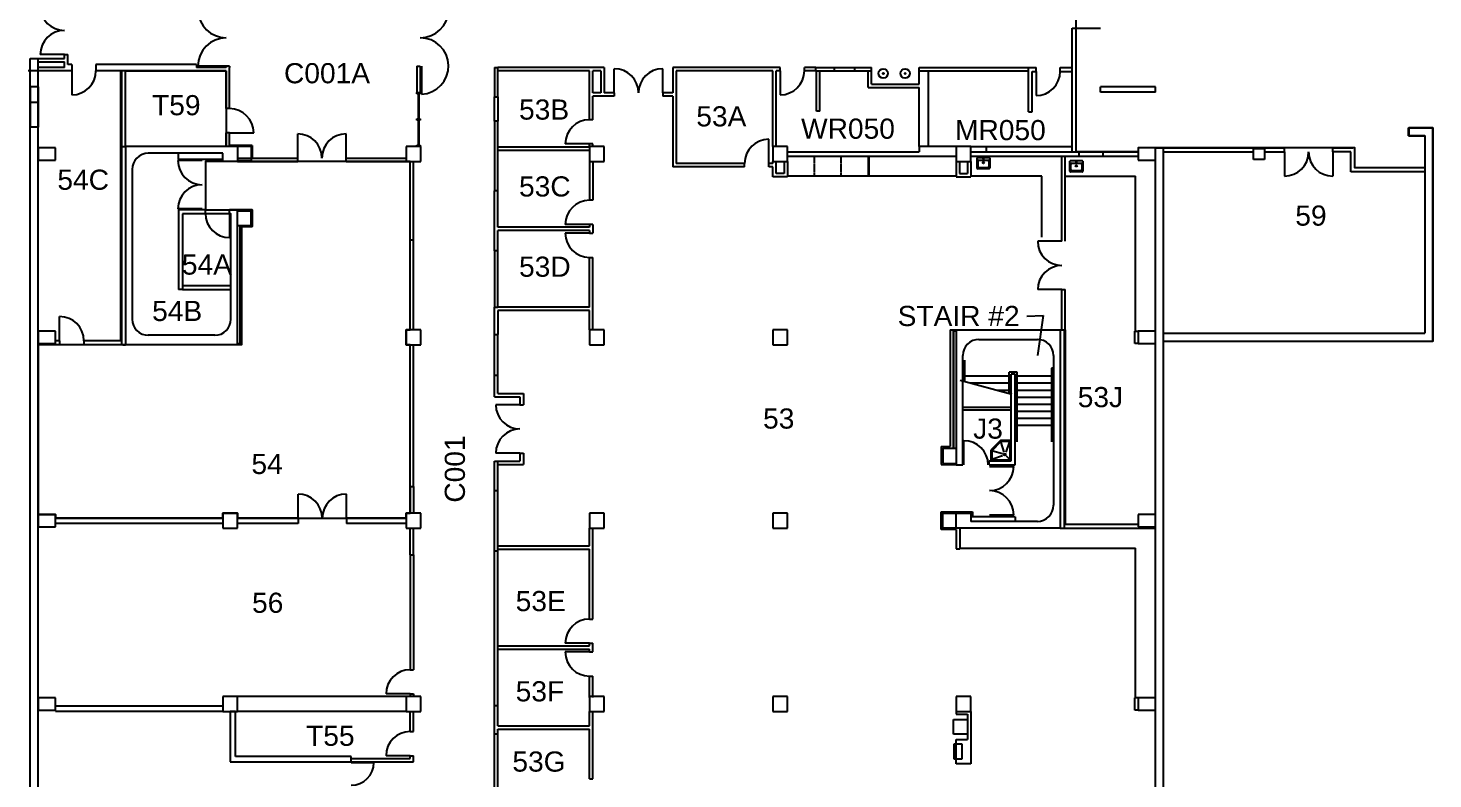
# Model space of a CAD drawing. Header units: inches. Extents: x 9 to 4499, y 3 to 3469.
# Drawn here: x 2407 to 4499, y 1267 to 2385 of the extents above; entities that cross this region are included whole.
import ezdxf

# ---------------------------------------------------------------- set-up
doc = ezdxf.new("R2010")
doc.units = ezdxf.units.IN
doc.header["$MEASUREMENT"] = 0
doc.linetypes.add('CENTER', pattern=[2, 1.25, -0.25, 0.25, -0.25])
doc.linetypes.add('SCOT', pattern=[0.15, 0.1, -0.05])
for name, color, linetype in [('A-DOOR', 4, 'Continuous'), ('A-FLOR-HRAL', 4, 'Continuous'), ('A-FLOR-STRS', 4, 'Continuous'), ('A-FLOR-TEXT', 7, 'Continuous'), ('A-FURN', 3, 'Continuous'), ('A-GLAZ', 3, 'Continuous'), ('A-WALL', 5, 'Continuous'), ('A-WALL-JAMB', 6, 'Continuous'), ('P-SANR-EQPM', 5, 'Continuous'), ('Polygons', 1, 'Continuous'), ('S-COLS', 6, 'Continuous')]:
    doc.layers.add(name, color=color, linetype=linetype)
doc.styles.add('ROMANS', font='arial.ttf', dxfattribs={"width": 0.9})

msp = doc.modelspace()

# ---------------------------------------------------------------- linework, layer by layer
at = {"layer": 'A-DOOR'}
for p, q in [((3967.8, 2385.3), (4003.8, 2385.3)), ((2460.9, 2345.8), (2424.9, 2345.8)), ((2701.8, 2328.8), (2659.8, 2328.8)), ((2992.8, 2328.8), (2992.8, 2286.8)), ((3279.8, 2288.8), (3279.8, 2324.8)), ((3351.8, 2288.8), (3351.8, 2324.8)), ((2471.9, 2321.8), (2471.9, 2285.8)), ((3526.8, 2321.8), (3526.8, 2285.8)), ((3907.8, 2320.8), (3907.8, 2284.8)), ((2706.8, 2229.3), (2742.8, 2229.3)), ((2808.3, 2191.8), (2808.3, 2227.8)), ((2880.3, 2191.8), (2880.3, 2227.8)), ((3509.8, 2183.8), (3509.8, 2219.8)), ((3242.8, 2212.8), (3206.8, 2212.8)), ((4277.7, 2200.8), (4277.7, 2164.8)), ((4349.7, 2200.8), (4349.7, 2164.8)), ((2665.9, 2188.1), (2629.9, 2188.1)), ((2665.9, 2116.1), (2629.9, 2116.1)), ((2706.8, 2109.3), (2706.8, 2073.3)), ((3242.8, 2092.8), (3206.8, 2092.8)), ((3242.8, 2079.8), (3206.8, 2079.8)), ((3946.3, 2067.8), (3910.3, 2067.8)), ((3946.3, 1995.8), (3910.3, 1995.8)), ((2453.8, 1919.8), (2453.8, 1955.8)), ((3139.3, 1824.3), (3103.3, 1824.3)), ((3800.5, 1734.9), (3800.5, 1770.9)), ((3139.3, 1752.3), (3103.3, 1752.3)), ((3838.5, 1732.5), (3874.5, 1732.5)), ((2808.8, 1655.4), (2808.8, 1691.4)), ((2880.8, 1655.4), (2880.8, 1691.4)), ((3838.5, 1660.5), (3874.5, 1660.5)), ((3242.8, 1469.3), (3206.8, 1469.3)), ((3242.8, 1456.3), (3206.8, 1456.3)), ((2975.8, 1393.8), (2939.8, 1393.8)), ((2975.8, 1301.8), (2939.8, 1301.8)), ((2887.8, 1291.8), (2921.8, 1291.8))]:
    msp.add_line(p, q, dxfattribs=at)
for centre, radius, start, end in [((2701.8, 2412.8), 42, 92.7294, 270), ((2990.8, 2412.8), 42, 270, 87.2706), ((2460.9, 2417.8), 36, 180, 270), ((2460.9, 2345.8), 36, 90, 180), ((2701.8, 2328.8), 42, 90, 180), ((2990.8, 2328.8), 42, 272.7294, 90), ((3279.8, 2288.8), 36, 0, 90), ((3351.8, 2288.8), 36, 90, 180), ((2471.9, 2321.8), 36, 270, 360), ((3526.8, 2321.8), 36, 270, 0), ((3907.8, 2320.8), 36, 270, 0), ((2706.8, 2229.3), 36, 0, 90), ((3242.8, 2212.8), 36, 90, 180), ((2808.3, 2191.8), 36, 0, 90), ((2880.3, 2191.8), 36, 90, 180), ((3509.8, 2183.8), 36, 90, 180), ((4277.7, 2200.8), 36, 270, 0), ((4349.7, 2200.8), 36, 180, 270), ((2665.9, 2188.1), 36, 180, 270), ((2665.9, 2116.1), 36, 90, 180), ((3242.8, 2092.8), 36, 90, 180), ((2706.8, 2109.3), 36, 180, 270), ((3242.8, 2079.8), 36, 180, 270), ((3946.3, 2067.8), 36, 180, 270), ((3946.3, 1995.8), 36, 90, 180), ((2453.8, 1919.8), 36, 0, 90), ((3139.3, 1824.3), 36, 180, 270), ((3139.3, 1752.3), 36, 90, 180), ((3800.5, 1734.9), 36, 0, 90), ((3838.5, 1732.5), 36, 270, 0), ((3838.5, 1660.5), 36, 0, 90), ((2808.8, 1655.4), 36, 0, 90), ((2880.8, 1655.4), 36, 90, 180), ((3242.8, 1469.3), 36, 90, 180), ((3242.8, 1456.3), 36, 180, 270), ((2975.8, 1393.8), 36, 90, 180), ((2975.8, 1301.8), 36, 90, 180), ((2887.8, 1291.8), 34, 270, 0)]:
    msp.add_arc(centre, radius, start, end, dxfattribs=at)
at = {"layer": 'A-FLOR-HRAL'}
for p, q in [((3801.8, 1858.5), (3801.8, 1890.8)), ((3879.8, 1872.8), (3867.8, 1872.8)), ((3867.8, 1840.8), (3867.8, 1872.8)), ((3879.8, 1769.3), (3879.8, 1872.8)), ((3930.8, 1878.8), (3930.8, 1769.3)), ((3933.8, 1878.8), (3930.8, 1878.8))]:
    msp.add_line(p, q, dxfattribs=at)
at = {"layer": 'A-FLOR-STRS'}
for p, q in [((3870.8, 1866.8), (3798.8, 1866.8)), ((3933.8, 1866.8), (3876.8, 1866.8)), ((3871.8, 1839.7), (3794.6, 1860.4)), ((3870.8, 1856.3), (3810, 1856.3)), ((3870.8, 1845.8), (3849.2, 1845.8)), ((3933.8, 1856.3), (3876.8, 1856.3)), ((3933.8, 1845.8), (3876.8, 1845.8)), ((3933.8, 1835.3), (3876.8, 1835.3)), ((3933.8, 1824.8), (3876.8, 1824.8)), ((3933.8, 1814.3), (3876.8, 1814.3)), ((3933.8, 1803.8), (3876.8, 1803.8)), ((3933.8, 1793.3), (3876.8, 1793.3))]:
    msp.add_line(p, q, dxfattribs=at)
at = {"layer": 'A-FLOR-TEXT'}
for p, q in [((3893.9, 1956.2), (3918.3, 1957.2)), ((3918.3, 1957.2), (3909.8, 1897.8))]:
    msp.add_line(p, q, dxfattribs=at)
at = {"layer": 'A-FURN', "linetype": 'SCOT'}
for p, q in [((3577.8, 2164.8), (3577.8, 2194.8)), ((3617.8, 2164.8), (3617.8, 2194.8))]:
    msp.add_line(p, q, dxfattribs=at)
at = {"layer": 'A-FURN'}
for p, q in [((3657.8, 2194.8), (3657.8, 2164.8)), ((3658.8, 2194.8), (3658.8, 2164.8)), ((3657.8, 2164.8), (3537.8, 2164.8)), ((3788.8, 2164.8), (3657.8, 2164.8)), ((3916.3, 2164.8), (3810.8, 2164.8)), ((3916.3, 2073.8), (3916.3, 2164.8)), ((3951.3, 2164.8), (4055.8, 2164.8)), ((4055.8, 1933.8), (4055.8, 2164.8)), ((3794.1, 1610.8), (4055.8, 1610.8)), ((4055.8, 1387.8), (4055.8, 1610.8)), ((4059.8, 1387.8), (4054.8, 1387.8)), ((4054.8, 1369.8), (4054.8, 1387.8)), ((4059.8, 1369.8), (4054.8, 1369.8)), ((3786, 1319.3), (3797.1, 1319.3)), ((3786, 1296.8), (3786, 1319.3)), ((3797.1, 1319.3), (3797.1, 1296.8)), ((3797.1, 1296.8), (3786, 1296.8))]:
    msp.add_line(p, q, dxfattribs=at)
for centre, radius in [((3680.3, 2317.7), 7), ((3712.9, 2317.7), 7), ((3680.3, 2317.7), 1), ((3712.9, 2317.7), 1)]:
    msp.add_circle(centre, radius, dxfattribs=at)
at = {"layer": 'A-GLAZ'}
for p, q in [((2988.4, 2250.1), (2988.4, 2287.5)), ((2989.4, 2250.1), (2989.4, 2287.5)), ((2988.4, 2210.8), (2988.4, 2248.1)), ((2989.4, 2210.8), (2989.4, 2248.1))]:
    msp.add_line(p, q, dxfattribs=at)
at = {"layer": 'A-WALL'}
for p, q in [((3961.8, 2200.8), (3961.8, 2385.3)), ((3961.8, 2385.3), (3967.8, 2385.3)), ((3967.8, 2200.8), (3967.8, 2385.3)), ((2460.9, 2345.8), (2465.9, 2345.8)), ((2460.9, 2339.8), (2460.9, 2345.8)), ((2465.9, 2331.3), (2465.9, 2345.8)), ((2406.8, 2322.3), (2421.8, 2322.3)), ((2409.8, 2297.8), (2409.8, 2339.8)), ((2409.8, 2297.8), (2409.8, 2339.8)), ((2409.8, 2339.8), (2421.8, 2339.8)), ((2409.8, 2297.8), (2409.8, 2336.8)), ((2409.8, 2274.3), (2409.8, 2322.3)), ((2421.8, 2297.8), (2421.8, 2339.8)), ((2421.8, 2297.8), (2421.8, 2339.8)), ((2421.8, 2339.8), (2460.9, 2339.8)), ((2421.8, 2334.8), (2460.9, 2334.8)), ((2460.9, 2326.8), (2421.8, 2326.8)), ((2421.8, 2274.3), (2421.8, 2322.3)), ((2460.9, 2326.8), (2460.9, 2334.8)), ((2471.9, 2331.3), (2465.9, 2331.3)), ((2471.9, 2331.3), (2471.9, 2321.8)), ((2657.8, 2331.3), (2507.9, 2331.3)), ((2507.9, 2331.3), (2507.9, 2321.8)), ((2657.8, 2331.3), (2657.8, 2326.8)), ((2701.8, 2326.8), (2657.8, 2326.8)), ((2706.8, 2328.8), (2701.8, 2328.8)), ((2701.8, 2328.8), (2701.8, 2326.8)), ((2706.8, 2328.8), (2706.8, 2326.8)), ((2706.8, 2265.3), (2706.8, 2326.8)), ((2985.8, 2328.8), (2990.8, 2328.8)), ((2985.8, 2328.8), (2985.8, 2289.5)), ((2990.8, 2328.8), (2990.8, 2289.5)), ((3101.3, 2326.8), (3101.3, 2282.8)), ((3101.3, 2326.8), (3106.3, 2326.8)), ((3106.3, 2282.8), (3106.3, 2326.8)), ((3264.8, 2326.8), (3106.3, 2326.8)), ((3264.8, 2326.8), (3264.8, 2288.8)), ((3526.8, 2326.8), (3366.8, 2326.8)), ((3366.8, 2326.8), (3366.8, 2288.8)), ((3526.8, 2326.8), (3509.8, 2326.8)), ((3526.8, 2321.8), (3526.8, 2326.8)), ((3562.8, 2321.8), (3562.8, 2326.8)), ((3579.7, 2326.8), (3562.8, 2326.8)), ((3579.7, 2326.8), (3607.8, 2326.8)), ((3579.7, 2321.8), (3579.7, 2326.8)), ((3579.7, 2321.8), (3579.7, 2326.8)), ((3607.8, 2321.8), (3607.8, 2326.8)), ((3607.8, 2321.8), (3607.8, 2326.8)), ((3607.8, 2326.8), (3637.8, 2326.8)), ((3637.8, 2321.8), (3637.8, 2326.8)), ((3637.8, 2326.8), (3662.8, 2326.8)), ((3662.8, 2301.8), (3662.8, 2326.8)), ((3733.8, 2326.8), (3896.8, 2326.8)), ((3733.8, 2301.8), (3733.8, 2326.8)), ((3896.8, 2260.8), (3896.8, 2326.8)), ((3896.8, 2326.8), (3907.8, 2326.8)), ((3907.8, 2320.8), (3907.8, 2326.8)), ((3943.8, 2320.8), (3943.8, 2326.8)), ((3943.8, 2326.8), (3961.8, 2326.8)), ((2471.9, 2321.8), (2421.8, 2321.8)), ((2701.8, 2321.8), (2507.9, 2321.8)), ((2544.3, 2321.8), (2544.3, 1919.8)), ((2545.8, 2321.8), (2545.8, 1913.8)), ((2701.8, 2265.3), (2701.8, 2321.8)), ((3242.8, 2321.8), (3106.3, 2321.8)), ((3242.8, 2248.8), (3242.8, 2321.8)), ((3259.8, 2321.8), (3247.8, 2321.8)), ((3247.8, 2288.8), (3247.8, 2321.8)), ((3259.8, 2321.8), (3259.8, 2288.8)), ((3515.8, 2321.8), (3371.8, 2321.8)), ((3371.8, 2321.8), (3371.8, 2183.8)), ((3515.8, 2208.8), (3515.8, 2321.8)), ((3520.8, 2208.8), (3520.8, 2321.8)), ((3526.8, 2321.8), (3520.8, 2321.8)), ((3579.7, 2321.8), (3562.8, 2321.8)), ((3579.7, 2321.8), (3637.8, 2321.8)), ((3580.8, 2261.8), (3580.8, 2321.8)), ((3585.8, 2261.8), (3585.8, 2321.8)), ((3637.8, 2321.8), (3662.8, 2321.8)), ((3657.8, 2296.8), (3657.8, 2321.8)), ((3662.8, 2301.8), (3733.8, 2301.8)), ((3733.8, 2321.8), (3896.8, 2321.8)), ((3747.8, 2208.8), (3747.8, 2321.8)), ((3901.8, 2260.8), (3901.8, 2320.8)), ((3901.8, 2320.8), (3907.8, 2320.8)), ((3943.8, 2320.8), (3961.8, 2320.8)), ((2421.8, 2297.8), (2409.8, 2297.8)), ((2421.8, 2297.8), (2409.8, 2297.8)), ((2409.8, 2237.8), (2409.8, 2297.8)), ((2409.8, 2297.8), (2409.8, 2237.8)), ((2421.6, 2297.8), (2421.8, 2298)), ((2421.8, 2237.8), (2421.8, 2297.8)), ((2421.8, 2297.8), (2421.8, 2237.8)), ((3101.3, 2246.8), (3101.3, 2282.8)), ((3101.3, 2282.8), (3106.3, 2282.8)), ((3106.3, 2282.8), (3106.3, 2246.8)), ((3259.8, 2288.8), (3247.8, 2288.8)), ((3279.8, 2283.8), (3247.8, 2283.8)), ((3247.8, 2248.8), (3247.8, 2283.8)), ((3279.8, 2288.8), (3264.8, 2288.8)), ((3279.8, 2288.8), (3279.8, 2283.8)), ((3366.8, 2288.8), (3351.8, 2288.8)), ((3351.8, 2288.8), (3351.8, 2283.8)), ((3366.8, 2283.8), (3351.8, 2283.8)), ((3366.8, 2283.8), (3366.8, 2178.8)), ((3657.8, 2296.8), (3733.8, 2296.8)), ((3733.8, 2208.8), (3733.8, 2296.8)), ((4085.8, 2297.8), (4003.8, 2297.8)), ((4003.8, 2289.8), (4003.8, 2297.8)), ((4085.8, 2289.8), (4003.8, 2289.8)), ((4085.8, 2289.8), (4085.8, 2297.8)), ((2421.8, 2274.3), (2409.8, 2274.3)), ((2421.8, 2274.3), (2409.8, 2274.3)), ((2409.8, 2274.3), (2409.8, 2237.8)), ((2421.8, 2274.3), (2421.8, 2237.8)), ((2706.8, 2265.3), (2701.8, 2265.3)), ((3585.8, 2261.8), (3580.8, 2261.8)), ((3896.8, 2260.8), (3901.8, 2260.8)), ((3101.3, 2246.8), (3101.3, 2142.8)), ((3106.3, 2246.8), (3101.3, 2246.8)), ((3106.3, 2142.8), (3106.3, 2246.8)), ((3247.8, 2248.8), (3242.8, 2248.8)), ((2421.8, 2237.8), (2409.8, 2237.8)), ((2421.8, 2237.8), (2409.8, 2237.8)), ((2409.8, 847.8), (2409.8, 2237.8)), ((2421.8, 2237.8), (2409.8, 2237.8)), ((2421.8, 2237.8), (2409.8, 2237.8)), ((2409.8, 267.8), (2409.8, 2237.8)), ((2409.8, 267.8), (2409.8, 2237.8)), ((2421.8, 565.8), (2421.8, 2237.8)), ((2421.8, 565.8), (2421.8, 2237.8)), ((2421.8, 279.8), (2421.8, 2237.8)), ((2701.8, 2208.8), (2701.8, 2229.3)), ((2706.8, 2229.3), (2701.8, 2229.3)), ((2706.8, 2210.3), (2706.8, 2229.3)), ((4462.7, 2237), (4498.7, 2237)), ((4462.7, 2225), (4462.7, 2237)), ((4486.7, 2225), (4462.7, 2225)), ((4462.8, 2236.8), (4498.8, 2236.8)), ((4462.8, 2224.8), (4462.8, 2236.8)), ((4486.8, 2224.8), (4462.8, 2224.8)), ((4486.7, 2225), (4486.7, 1931)), ((4486.8, 2224.8), (4486.8, 1930.8)), ((4498.8, 2236.8), (4498.8, 1918.8)), ((2545.8, 2208.8), (2551.8, 2208.8)), ((2738.8, 2208.8), (2551.8, 2208.8)), ((2551.8, 2208.8), (2551.8, 1913.8)), ((2696.8, 2198.8), (2585.8, 2198.8)), ((2630.8, 2189.6), (2630.8, 2197.8)), ((2696.8, 2186.8), (2696.8, 2198.8)), ((2740.3, 2210.3), (2706.8, 2210.3)), ((2718.8, 2208.8), (2718.8, 2186.8)), ((2738.8, 2208.8), (2738.8, 2186.8)), ((2740.3, 2210.3), (2740.3, 2191.8)), ((3242.8, 2207.8), (3106.3, 2207.8)), ((3242.8, 2202.8), (3106.3, 2202.8)), ((3242.8, 2208.8), (3242.8, 2212.8)), ((3247.8, 2212.8), (3242.8, 2212.8)), ((3247.8, 2208.8), (3247.8, 2212.8)), ((3537.9, 2200.8), (3733.8, 2200.8)), ((3788.8, 2208.8), (3733.8, 2208.8)), ((3733.8, 2208.8), (3733.8, 2200.8)), ((3810.8, 2208.8), (3961.8, 2208.8)), ((3810.8, 2200.8), (3971.8, 2200.8)), ((3833.8, 2200.8), (3833.8, 2208.8)), ((3833.8, 2200.8), (3961.8, 2200.8)), ((3971.8, 2194.8), (3971.8, 2200.8)), ((3971.8, 2200.8), (4007.8, 2200.8)), ((4007.8, 2194.8), (4007.8, 2200.8)), ((4007.8, 2200.8), (4059.8, 2200.8)), ((4085.8, 279.8), (4085.8, 2206.8)), ((4085.8, 2206.8), (4097.8, 2206.8)), ((4085.8, 279.8), (4085.8, 2206.8)), ((4097.8, 267.8), (4097.8, 2206.8)), ((4097.8, 267.8), (4097.8, 2206.8)), ((4097.8, 2206.8), (4277.7, 2206.8)), ((4097.8, 2200.8), (4231.8, 2200.8)), ((4247.8, 2200.8), (4277.7, 2200.8)), ((4277.7, 2200.8), (4277.7, 2206.8)), ((4382.7, 2206.8), (4349.7, 2206.8)), ((4349.7, 2206.8), (4379.7, 2206.8)), ((4349.7, 2200.8), (4349.7, 2206.8)), ((4376.7, 2200.8), (4349.7, 2200.8)), ((4376.7, 2171), (4376.7, 2200.8)), ((4382.7, 2177), (4382.7, 2206.8)), ((2696.8, 2189.6), (2630.8, 2189.6)), ((2718.8, 2186.8), (2696.8, 2186.8)), ((2718.8, 2191.8), (2738.8, 2191.8)), ((2718.8, 2188.3), (2738.8, 2188.3)), ((2718.8, 2186.8), (2738.8, 2186.8)), ((2738.8, 2191.8), (2808.8, 2191.8)), ((2738.8, 2186.8), (2808.3, 2186.8)), ((2808.3, 2186.8), (2808.3, 2191.8)), ((2880.3, 2191.8), (2969.8, 2191.8)), ((2880.3, 2186.8), (2880.3, 2191.8)), ((2880.3, 2186.8), (2969.8, 2186.8)), ((2975.8, 2069.8), (2975.8, 2186.8)), ((2980.8, 2069.8), (2980.8, 2186.8)), ((3242.8, 2186.8), (3242.8, 2128.8)), ((3247.8, 2186.8), (3247.8, 2128.8)), ((3473.8, 2178.8), (3366.8, 2178.8)), ((3473.8, 2183.8), (3371.8, 2183.8)), ((3473.8, 2178.8), (3473.8, 2183.8)), ((3509.8, 2178.8), (3509.8, 2183.8)), ((3515.8, 2183.8), (3509.8, 2183.8)), ((3515.8, 2178.8), (3509.8, 2178.8)), ((3515.8, 2183.8), (3515.8, 2186.8)), ((3515.8, 2163.8), (3515.8, 2178.8)), ((3520.8, 2168.8), (3520.8, 2186.8)), ((3532.8, 2186.8), (3532.8, 2168.8)), ((3537.8, 2186.8), (3537.8, 2163.8)), ((3537.9, 2194.8), (3788.8, 2194.8)), ((3788.8, 2186.8), (3788.8, 2163.8)), ((3793.8, 2186.8), (3793.8, 2168.8)), ((3805.8, 2186.8), (3805.8, 2168.8)), ((3810.8, 2194.8), (3971.8, 2194.8)), ((3810.8, 2186.8), (3810.8, 2163.8)), ((3946.3, 2067.8), (3946.3, 2194.8)), ((3951.3, 2067.8), (3951.3, 2194.8)), ((3971.8, 2194.8), (4007.8, 2194.8)), ((4007.8, 2194.8), (4059.8, 2194.8)), ((4486.7, 2177), (4382.7, 2177)), ((2561.8, 2174.8), (2561.8, 1951.8)), ((3537.8, 2163.8), (3515.8, 2163.8)), ((3532.8, 2168.8), (3520.8, 2168.8)), ((3788.8, 2163.8), (3810.8, 2163.8)), ((3793.8, 2168.8), (3805.8, 2168.8)), ((4486.7, 2171), (4376.7, 2171)), ((3106.3, 2142.8), (3101.3, 2142.8)), ((3101.3, 2053.8), (3101.3, 2142.8)), ((3106.3, 2088.8), (3106.3, 2142.8)), ((2630.8, 2114.8), (2630.8, 1995.8)), ((2670.8, 2114.8), (2630.8, 2114.8)), ((2670.8, 2108.8), (2670.8, 2114.8)), ((2718.8, 2114.8), (2706.8, 2114.8)), ((2706.8, 2108.8), (2706.8, 2114.8)), ((2718.8, 1913.8), (2718.8, 2114.8)), ((2740.3, 2114.8), (2718.8, 2114.8)), ((2718.8, 2113.3), (2738.8, 2113.3)), ((2738.8, 2091.3), (2738.8, 2113.3)), ((2740.3, 2089.8), (2740.3, 2114.8)), ((3247.8, 2128.8), (3242.8, 2128.8)), ((2636.8, 2108.8), (2636.8, 1995.8)), ((2670.8, 2108.8), (2636.8, 2108.8)), ((2708.8, 2108.8), (2706.8, 2108.8)), ((2708.8, 1951.8), (2708.8, 2108.8)), ((3247.8, 2092.8), (3242.8, 2092.8)), ((3242.8, 2092.8), (3242.8, 2088.8)), ((3247.8, 2092.8), (3247.8, 2079.8)), ((2718.8, 2091.3), (2738.8, 2091.3)), ((2722.8, 1915.3), (2722.8, 2091.3)), ((2723.3, 1915.3), (2723.3, 2091.3)), ((2724.8, 2089.8), (2740.3, 2089.8)), ((2724.8, 1913.8), (2724.8, 2089.8)), ((3242.8, 2088.8), (3106.3, 2088.8)), ((3242.8, 2083.8), (3106.3, 2083.8)), ((3106.3, 2053.8), (3106.3, 2083.8)), ((3242.8, 2083.8), (3242.8, 2079.8)), ((3242.8, 2079.8), (3247.8, 2079.8)), ((2975.8, 1935.8), (2975.8, 2069.8)), ((2975.8, 2069.8), (2980.8, 2069.8)), ((2980.8, 1935.8), (2980.8, 2069.8)), ((3106.3, 2053.8), (3101.3, 2053.8)), ((3101.3, 2053.8), (3101.3, 1969.8)), ((3106.3, 1969.8), (3106.3, 2053.8)), ((3242.8, 2043.8), (3247.8, 2043.8)), ((3242.8, 1969.8), (3242.8, 2043.8)), ((3247.8, 1935.8), (3247.8, 2043.8)), ((2636.8, 1995.8), (2630.8, 1995.8)), ((2636.8, 2001.8), (2708.8, 2001.8)), ((2636.8, 1995.8), (2708.8, 1995.8)), ((3946.3, 1935.8), (3946.3, 1995.8)), ((3946.3, 1995.8), (3951.3, 1995.8)), ((3951.3, 1935.8), (3951.3, 1995.8)), ((3101.3, 1928.8), (3101.3, 1969.8)), ((3101.3, 1969.8), (3106.3, 1969.8)), ((3242.8, 1969.8), (3106.3, 1969.8)), ((3106.3, 1964.8), (3106.3, 1928.8)), ((3242.8, 1964.8), (3106.3, 1964.8)), ((3242.8, 1935.8), (3242.8, 1964.8)), ((2684.8, 1927.8), (2585.8, 1927.8)), ((3101.3, 1928.8), (3106.3, 1928.8)), ((3101.3, 1867.7), (3101.3, 1928.8)), ((3106.3, 1867.7), (3106.3, 1928.8)), ((3780.1, 1935.8), (3788.8, 1935.8)), ((3780.1, 1935.8), (3780.1, 1762)), ((3784.3, 1935.8), (3784.3, 1759.8)), ((3784.8, 1934.3), (3784.8, 1758.3)), ((3784.8, 1934.3), (3788.8, 1934.3)), ((3788.8, 1935.8), (3943.8, 1935.8)), ((3788.8, 1935.8), (3788.8, 1734.8)), ((3943.8, 1935.8), (3943.8, 1640.8)), ((3943.8, 1935.8), (3949.8, 1935.8)), ((3949.8, 1935.8), (3949.8, 1640.8)), ((3951.3, 1935.8), (3951.3, 1646.8)), ((4054.8, 1933.8), (4059.8, 1933.8)), ((4054.8, 1915.8), (4054.8, 1933.8)), ((4097.7, 1931), (4486.7, 1931)), ((4097.8, 1930.8), (4277.8, 1930.8)), ((2453.8, 1913.8), (2421.8, 1913.8)), ((2453.8, 1919.8), (2447.8, 1919.8)), ((2453.8, 1919.8), (2447.8, 1919.8)), ((2453.8, 1919.8), (2453.8, 1913.8)), ((2497.8, 1919.8), (2489.8, 1919.8)), ((2544.3, 1919.8), (2489.8, 1919.8)), ((2489.8, 1919.8), (2489.8, 1913.8)), ((2547.8, 1913.8), (2489.8, 1913.8)), ((2547.8, 1913.8), (2551.8, 1913.8)), ((2547.8, 1913.8), (2551.8, 1913.8)), ((2718.8, 1913.8), (2551.8, 1913.8)), ((2723.3, 1915.3), (2718.8, 1915.3)), ((2724.8, 1913.8), (2718.8, 1913.8)), ((2975.8, 1702.8), (2975.8, 1913.8)), ((2980.8, 1702.8), (2980.8, 1913.8)), ((3822.8, 1921.8), (3909.8, 1921.8)), ((4059.8, 1915.8), (4054.8, 1915.8)), ((4097.7, 1919), (4498.7, 1919)), ((3798.8, 1734.8), (3798.8, 1897.8)), ((3933.8, 1897.8), (3933.8, 1674.8)), ((3101.3, 1836.3), (3101.3, 1867.7)), ((3106.3, 1841.3), (3106.3, 1867.7)), ((3870.8, 1740.8), (3870.8, 1869.8)), ((3876.8, 1869.8), (3870.8, 1869.8)), ((3876.8, 1734.8), (3876.8, 1869.8)), ((3106.3, 1841.3), (3144.3, 1841.3)), ((3144.3, 1841.3), (3144.3, 1824.3)), ((3101.3, 1836.3), (3139.3, 1836.3)), ((3139.3, 1836.3), (3139.3, 1824.3)), ((3139.3, 1824.3), (3144.3, 1824.3)), ((3798.8, 1820.8), (3870.8, 1820.8)), ((3798.8, 1816.8), (3870.8, 1816.8)), ((3766.4, 1762), (3766.4, 1735.3)), ((3766.4, 1762), (3780.1, 1762)), ((3768.8, 1759.6), (3768.8, 1737.6)), ((3768.8, 1759.6), (3788.8, 1759.6)), ((3101.3, 1691.8), (3101.3, 1740.3)), ((3101.3, 1740.3), (3139.3, 1740.3)), ((3101.3, 1696.8), (3101.3, 1740.3)), ((3106.3, 1691.8), (3106.3, 1740.3)), ((3139.3, 1752.3), (3139.3, 1740.3)), ((3139.3, 1752.3), (3144.3, 1752.3)), ((3144.3, 1752.3), (3144.3, 1735.3)), ((3768.8, 1737.1), (3788.8, 1737.1)), ((3837.8, 1740.8), (3870.8, 1740.8)), ((3837.8, 1734.8), (3837.8, 1740.8)), ((3106.3, 1735.3), (3144.3, 1735.3)), ((3106.3, 1696.8), (3106.3, 1735.3)), ((3766.4, 1735.3), (3788.8, 1735.3)), ((3788.8, 1734.8), (3798.8, 1734.8)), ((3837.8, 1734.8), (3876.8, 1734.8)), ((2975.8, 1702.8), (2980.8, 1702.8)), ((2975.8, 1702.8), (2975.8, 1662.8)), ((2980.8, 1702.8), (2980.8, 1662.8)), ((3101.3, 1696.8), (3106.3, 1696.8)), ((3101.3, 1606.7), (3101.3, 1696.8)), ((3106.3, 1606.7), (3106.3, 1696.8)), ((2696.8, 1655.4), (2447.8, 1655.4)), ((2808.8, 1655.4), (2718.8, 1655.4)), ((2808.8, 1655.4), (2808.8, 1647.4)), ((2969.8, 1655.4), (2880.8, 1655.4)), ((2880.8, 1655.4), (2880.8, 1647.4)), ((3766.4, 1638.4), (3766.4, 1665.1)), ((3766.4, 1665.1), (3813.2, 1665.1)), ((3768.8, 1662.8), (3810.8, 1662.8)), ((3768.8, 1640.8), (3768.8, 1662.8)), ((3788.8, 1640.8), (3788.8, 1662.8)), ((3810.8, 1662.8), (3810.8, 1650.8)), ((3876.8, 1657.4), (3810.8, 1657.4)), ((3813.2, 1665.1), (3813.2, 1657.4)), ((3876.8, 1657.4), (3876.8, 1650.8)), ((2696.8, 1647.4), (2447.8, 1647.4)), ((2808.8, 1647.4), (2718.8, 1647.4)), ((2969.8, 1647.4), (2880.8, 1647.4)), ((2975.8, 1600.8), (2975.8, 1640.8)), ((2980.8, 1600.8), (2980.8, 1640.8)), ((3242.8, 1614.3), (3242.8, 1640.8)), ((3247.8, 1505.3), (3247.8, 1640.8)), ((3788.8, 1638.4), (3766.4, 1638.4)), ((3943.8, 1640.8), (3768.8, 1640.8)), ((3788.8, 1638.4), (3788.8, 1609.8)), ((3794.1, 1640.8), (3794.1, 1609.8)), ((3909.8, 1650.8), (3810.8, 1650.8)), ((3943.8, 1640.8), (3949.8, 1640.8)), ((3949.8, 1646.8), (4059.8, 1646.8)), ((3949.8, 1640.8), (4085.8, 1640.8)), ((3106.3, 1614.3), (3242.8, 1614.3)), ((2975.8, 1600.8), (2975.8, 1429.8)), ((2975.8, 1600.8), (2980.8, 1600.8)), ((2980.8, 1600.8), (2980.8, 1429.8)), ((3101.3, 1606.8), (3106.3, 1606.8)), ((3101.3, 1376.8), (3101.3, 1606.7)), ((3106.3, 1609.3), (3242.8, 1609.3)), ((3106.3, 1376.8), (3106.3, 1606.7)), ((3242.8, 1505.3), (3242.8, 1609.3)), ((3788.8, 1609.8), (3794.1, 1609.8)), ((3242.8, 1505.3), (3247.8, 1505.3)), ((3106.3, 1465.3), (3242.8, 1465.3)), ((3242.8, 1465.3), (3242.8, 1469.3)), ((3242.8, 1469.3), (3247.8, 1469.3)), ((3247.8, 1456.3), (3247.8, 1469.3)), ((3106.3, 1460.3), (3242.8, 1460.3)), ((3242.8, 1456.3), (3242.8, 1460.3)), ((3242.8, 1456.3), (3247.8, 1456.3)), ((2975.8, 1429.8), (2980.8, 1429.8)), ((3242.8, 1388.5), (3242.8, 1420.3)), ((3242.8, 1420.3), (3247.8, 1420.3)), ((3247.8, 1388.5), (3247.8, 1420.3)), ((2969.8, 1389.8), (2718.8, 1389.8)), ((2975.8, 1393.8), (2980.8, 1393.8)), ((2975.8, 1393.8), (2975.8, 1389.8)), ((2980.8, 1393.8), (2980.8, 1389.8)), ((2696.8, 1375.8), (2447.8, 1375.8)), ((2696.8, 1367.8), (2447.8, 1367.8)), ((2707.8, 1367.8), (2707.8, 1292.8)), ((2715.8, 1367.8), (2707.8, 1367.8)), ((2715.8, 1300.8), (2715.8, 1367.8)), ((2969.8, 1367.8), (2718.8, 1367.8)), ((2975.8, 1337.8), (2975.8, 1367.8)), ((2980.8, 1337.8), (2980.8, 1367.8)), ((3101.3, 1334.1), (3101.3, 1376.8)), ((3101.3, 1376.8), (3106.3, 1376.8)), ((3106.3, 1346.3), (3106.3, 1376.8)), ((3242.8, 1346.3), (3242.8, 1367.8)), ((3247.8, 1284.8), (3247.8, 1367.8)), ((3788.8, 1367.8), (3788.8, 1363.8)), ((3788.8, 1363.8), (3805.6, 1363.8)), ((3805.6, 1363.8), (3805.6, 1325.8)), ((3810.8, 1367.8), (3810.8, 1289.8)), ((3106.3, 1346.3), (3242.8, 1346.3)), ((3106.3, 1334.1), (3106.3, 1341.3)), ((3106.3, 1341.3), (3242.8, 1341.3)), ((3242.8, 1267.3), (3242.8, 1341.3)), ((2975.8, 1337.8), (2980.8, 1337.8)), ((3101.3, 1108.3), (3101.3, 1336.3)), ((3106.3, 1334.1), (3101.3, 1334.1)), ((3106.3, 1108.3), (3106.3, 1336.3)), ((3788.9, 1289.8), (3788.9, 1325.8)), ((3788.9, 1325.8), (3805.6, 1325.8)), ((2887.8, 1300.8), (2715.8, 1300.8)), ((2887.8, 1292.8), (2887.8, 1300.8)), ((2887.8, 1297.8), (2975.8, 1297.8)), ((2975.8, 1297.8), (2975.8, 1301.8)), ((2975.8, 1301.8), (2980.8, 1301.8)), ((2980.8, 1292.8), (2980.8, 1301.8)), ((2707.8, 1292.8), (2887.8, 1292.8)), ((2887.8, 1292.8), (2980.8, 1292.8)), ((3247.8, 1267.3), (3247.8, 1284.8)), ((3810.8, 1289.8), (3788.9, 1289.8)), ((3810.8, 1289.8), (3810.8, 1289.8)), ((3242.8, 1267.3), (3247.8, 1267.3))]:
    msp.add_line(p, q, dxfattribs=at)
at = {"layer": 'A-WALL', "linetype": 'CENTER'}
msp.add_line((3106.3, 1867.8), (3101.3, 1867.8), dxfattribs=at)
at = {"layer": 'A-WALL'}
for centre, start, end in [((2585.8, 2174.8), 90, 180), ((2585.8, 1951.8), 180, 270), ((2684.8, 1951.8), 270, 0), ((3822.8, 1897.8), 90, 180), ((3909.8, 1897.8), 0, 90), ((3909.8, 1674.8), 270, 0)]:
    msp.add_arc(centre, 24, start, end, dxfattribs=at)
at = {"layer": 'A-WALL-JAMB'}
for p, q in [((2985.8, 2287.5), (2985.8, 2289.5)), ((2985.8, 2289.5), (2990.8, 2289.5)), ((2990.8, 2287.5), (2985.8, 2287.5)), ((2990.8, 2289.5), (2990.8, 2287.5)), ((2985.8, 2248.1), (2985.8, 2250.1)), ((2985.8, 2250.1), (2990.8, 2250.1)), ((2990.8, 2248.1), (2985.8, 2248.1)), ((2990.8, 2250.1), (2990.8, 2248.1)), ((2985.8, 2208.8), (2985.8, 2210.8)), ((2985.8, 2210.8), (2990.8, 2210.8)), ((2990.8, 2210.8), (2990.8, 2208.8))]:
    msp.add_line(p, q, dxfattribs=at)
at = {"layer": 'P-SANR-EQPM'}
for p, q in [((3819.9, 2176.8), (3819.9, 2191.8)), ((3820.9, 2192.8), (3837.9, 2192.8)), ((3837.9, 2175.8), (3820.9, 2175.8)), ((3821.4, 2178.8), (3821.4, 2187.3)), ((3822.9, 2188.8), (3835.9, 2188.8)), ((3835.9, 2177.3), (3822.9, 2177.3)), ((3837.4, 2187.3), (3837.4, 2178.8)), ((3838.9, 2191.8), (3838.9, 2176.8)), ((3958.3, 2172), (3958.3, 2187)), ((3959.3, 2188), (3976.3, 2188)), ((3959.8, 2174), (3959.8, 2182.5)), ((3961.3, 2184), (3974.3, 2184)), ((3975.8, 2182.5), (3975.8, 2174)), ((3977.3, 2187), (3977.3, 2172)), ((3976.3, 2171), (3959.3, 2171)), ((3974.3, 2172.5), (3961.3, 2172.5)), ((3854.8, 1771.2), (3840.4, 1756.8)), ((3855.6, 1769.6), (3842, 1756)), ((3870.8, 1771.2), (3854.8, 1771.2)), ((3855.6, 1770.4), (3870, 1770.4)), ((3855.6, 1769.6), (3855.6, 1770.4)), ((3869.2, 1769.6), (3855.6, 1769.6)), ((3855.6, 1768), (3859.6, 1753.6)), ((3867.6, 1768), (3862.8, 1753.6)), ((3869.2, 1742.4), (3869.2, 1769.6)), ((3870, 1770.4), (3870, 1741.6)), ((3870.8, 1740.8), (3870.8, 1771.2)), ((3840.4, 1756.8), (3840.4, 1740.8)), ((3840.4, 1740.8), (3870.8, 1740.8)), ((3841.2, 1756), (3842, 1756)), ((3841.2, 1741.6), (3841.2, 1756)), ((3870, 1741.6), (3841.2, 1741.6)), ((3842, 1756), (3842, 1742.4)), ((3842, 1742.4), (3869.2, 1742.4)), ((3843.6, 1756), (3858, 1752)), ((3843.6, 1744), (3858, 1748.8)), ((3867.6, 1744), (3863.6, 1748))]:
    msp.add_line(p, q, dxfattribs=at)
for centre, radius in [((3829.4, 2184.8), 1), ((3829.4, 2190.8), 0.5), ((3967.8, 2180), 1), ((3967.8, 2186), 0.5), ((3861.2, 1750.4), 1.6)]:
    msp.add_circle(centre, radius, dxfattribs=at)
for centre, radius, start, end in [((3820.9, 2191.8), 1, 90, 180), ((3820.9, 2176.8), 1, 180, 270), ((3822.9, 2187.3), 1.5, 90, 180), ((3822.9, 2178.8), 1.5, 180, 270), ((3835.9, 2187.3), 1.5, 0, 90), ((3835.9, 2178.8), 1.5, 270, 0), ((3837.9, 2191.8), 1, 0, 90), ((3837.9, 2176.8), 1, 270, 0), ((3959.3, 2187), 1, 90, 180), ((3961.3, 2182.5), 1.5, 90, 180), ((3974.3, 2182.5), 1.5, 0, 90), ((3976.3, 2187), 1, 0, 90), ((3959.3, 2172), 1, 180, 270), ((3961.3, 2174), 1.5, 180, 270), ((3974.3, 2174), 1.5, 270, 0), ((3976.3, 2172), 1, 270, 0)]:
    msp.add_arc(centre, radius, start, end, dxfattribs=at)
at = {"layer": 'Polygons'}
for points in [[(2089.3, 802.8), (2409.8, 802.8), (2409.8, 260.8), (4097.8, 260.8), (4097.8, 1919), (4498.8, 1919), (4498.8, 2236.8), (4462.8, 2236.8), (4462.8, 2224.8), (4486.7, 2224.8), (4486.7, 2177), (4382.7, 2177), (4382.7, 2206.8), (4059.8, 2206.8), (4059.8, 2200.8), (3967.8, 2200.8), (3967.8, 2467.5)], [(2421.8, 1913.8), (2421.8, 1660.8), (2447.8, 1660.8), (2447.8, 1655.4), (2696.8, 1655.4), (2696.8, 1662.8), (2718.8, 1662.8), (2718.8, 1655.4), (2969.8, 1655.4), (2969.8, 1662.8), (2975.8, 1662.8), (2975.8, 1913.8), (2969.8, 1913.8), (2969.8, 1935.8), (2975.8, 1935.8), (2975.8, 2186.8), (2670.8, 2186.8), (2670.8, 2114.8), (2740.3, 2114.8), (2740.3, 2089.8), (2724.8, 2089.8), (2724.8, 1913.8), (2421.8, 1913.8)]]:
    msp.add_lwpolyline(points, dxfattribs=at)
for points in [[(2701.8, 2321.8), (2701.8, 2208.8), (2551.8, 2208.8), (2551.8, 2321.8)], [(2636.8, 2108.8), (2636.8, 2001.8), (2708.8, 2001.8), (2708.8, 2108.8)]]:
    msp.add_lwpolyline(points, close=True, dxfattribs=at)
at = {"layer": 'S-COLS'}
for p, q in [((2421.8, 2206.8), (2421.8, 2188.8)), ((2447.8, 2206.8), (2421.8, 2206.8)), ((2421.8, 2206.8), (2421.8, 2188.8)), ((2447.8, 2206.8), (2421.8, 2206.8)), ((2421.8, 2206.8), (2421.8, 2188.8)), ((2447.8, 2206.8), (2421.8, 2206.8)), ((2447.8, 2188.8), (2447.8, 2206.8)), ((2447.8, 2188.8), (2447.8, 2206.8)), ((2447.8, 2188.8), (2447.8, 2206.8)), ((2969.8, 2208.8), (2969.8, 2186.8)), ((2991.8, 2208.8), (2969.8, 2208.8)), ((2969.8, 2208.8), (2969.8, 2186.8)), ((2991.8, 2208.8), (2969.8, 2208.8)), ((2991.8, 2186.8), (2991.8, 2208.8)), ((2991.8, 2186.8), (2991.8, 2208.8)), ((3242.8, 2208.8), (3242.8, 2186.8)), ((3264.8, 2208.8), (3242.8, 2208.8)), ((3242.8, 2208.8), (3242.8, 2186.8)), ((3264.8, 2208.8), (3242.8, 2208.8)), ((3264.8, 2186.8), (3264.8, 2208.8)), ((3264.8, 2186.8), (3264.8, 2208.8)), ((3515.8, 2208.8), (3515.8, 2186.8)), ((3537.8, 2208.8), (3515.8, 2208.8)), ((3515.8, 2208.8), (3515.8, 2186.8)), ((3537.8, 2208.8), (3515.8, 2208.8)), ((3537.8, 2186.8), (3537.8, 2208.8)), ((3537.8, 2186.8), (3537.8, 2208.8)), ((3788.8, 2208.8), (3788.8, 2186.8)), ((3810.8, 2208.8), (3788.8, 2208.8)), ((3788.8, 2208.8), (3788.8, 2186.8)), ((3810.8, 2208.8), (3788.8, 2208.8)), ((3810.8, 2186.8), (3810.8, 2208.8)), ((3810.8, 2186.8), (3810.8, 2208.8)), ((4059.8, 2206.8), (4059.8, 2188.8)), ((4085.8, 2206.8), (4059.8, 2206.8)), ((4059.8, 2206.8), (4059.8, 2188.8)), ((4085.8, 2206.8), (4059.8, 2206.8)), ((4085.8, 2188.8), (4085.8, 2206.8)), ((4085.8, 2188.8), (4085.8, 2206.8)), ((4231.8, 2189.8), (4231.8, 2205.8)), ((4231.8, 2205.8), (4247.8, 2205.8)), ((4247.8, 2205.8), (4247.8, 2189.8)), ((2421.8, 2188.8), (2447.8, 2188.8)), ((2421.8, 2188.8), (2447.8, 2188.8)), ((2421.8, 2188.8), (2447.8, 2188.8)), ((2969.8, 2186.8), (2991.8, 2186.8)), ((2969.8, 2186.8), (2991.8, 2186.8)), ((3242.8, 2186.8), (3264.8, 2186.8)), ((3242.8, 2186.8), (3264.8, 2186.8)), ((3515.8, 2186.8), (3537.8, 2186.8)), ((3515.8, 2186.8), (3537.8, 2186.8)), ((3788.8, 2186.8), (3810.8, 2186.8)), ((3788.8, 2186.8), (3810.8, 2186.8)), ((4059.8, 2188.8), (4085.8, 2188.8)), ((4059.8, 2188.8), (4085.8, 2188.8)), ((4247.8, 2189.8), (4231.8, 2189.8)), ((2421.8, 1933.8), (2421.8, 1915.8)), ((2447.8, 1933.8), (2421.8, 1933.8)), ((2421.8, 1933.8), (2421.8, 1915.8)), ((2447.8, 1933.8), (2421.8, 1933.8)), ((2421.8, 1933.8), (2421.8, 1915.8)), ((2447.8, 1933.8), (2421.8, 1933.8)), ((2447.8, 1915.8), (2447.8, 1933.8)), ((2447.8, 1915.8), (2447.8, 1933.8)), ((2447.8, 1915.8), (2447.8, 1933.8)), ((2969.8, 1935.8), (2969.8, 1913.8)), ((2991.8, 1935.8), (2969.8, 1935.8)), ((2969.8, 1935.8), (2969.8, 1913.8)), ((2991.8, 1935.8), (2969.8, 1935.8)), ((2991.8, 1913.8), (2991.8, 1935.8)), ((2991.8, 1913.8), (2991.8, 1935.8)), ((3242.8, 1935.8), (3242.8, 1913.8)), ((3264.8, 1935.8), (3242.8, 1935.8)), ((3242.8, 1935.8), (3242.8, 1913.8)), ((3264.8, 1935.8), (3242.8, 1935.8)), ((3264.8, 1913.8), (3264.8, 1935.8)), ((3264.8, 1913.8), (3264.8, 1935.8)), ((3515.8, 1935.8), (3515.8, 1913.8)), ((3537.8, 1935.8), (3515.8, 1935.8)), ((3515.8, 1935.8), (3515.8, 1913.8)), ((3537.8, 1935.8), (3515.8, 1935.8)), ((3537.8, 1913.8), (3537.8, 1935.8)), ((3537.8, 1913.8), (3537.8, 1935.8)), ((4059.8, 1933.8), (4059.8, 1915.8)), ((4085.8, 1933.8), (4059.8, 1933.8)), ((4059.8, 1933.8), (4059.8, 1915.8)), ((4085.8, 1933.8), (4059.8, 1933.8)), ((4085.8, 1915.8), (4085.8, 1933.8)), ((4085.8, 1915.8), (4085.8, 1933.8)), ((2421.8, 1915.8), (2447.8, 1915.8)), ((2421.8, 1915.8), (2447.8, 1915.8)), ((2421.8, 1915.8), (2447.8, 1915.8)), ((2969.8, 1913.8), (2991.8, 1913.8)), ((2969.8, 1913.8), (2991.8, 1913.8)), ((3242.8, 1913.8), (3264.8, 1913.8)), ((3242.8, 1913.8), (3264.8, 1913.8)), ((3515.8, 1913.8), (3537.8, 1913.8)), ((3515.8, 1913.8), (3537.8, 1913.8)), ((4059.8, 1915.8), (4085.8, 1915.8)), ((4059.8, 1915.8), (4085.8, 1915.8)), ((2421.8, 1660.8), (2421.8, 1642.8)), ((2447.8, 1660.8), (2421.8, 1660.8)), ((2421.8, 1660.8), (2421.8, 1642.8)), ((2447.8, 1660.8), (2421.8, 1660.8)), ((2421.8, 1660.8), (2421.8, 1642.8)), ((2447.8, 1660.8), (2421.8, 1660.8)), ((2447.8, 1642.8), (2447.8, 1660.8)), ((2447.8, 1642.8), (2447.8, 1660.8)), ((2447.8, 1642.8), (2447.8, 1660.8)), ((2696.8, 1662.8), (2696.8, 1640.8)), ((2718.8, 1662.8), (2696.8, 1662.8)), ((2696.8, 1662.8), (2696.8, 1640.8)), ((2718.8, 1662.8), (2696.8, 1662.8)), ((2718.8, 1640.8), (2718.8, 1662.8)), ((2718.8, 1640.8), (2718.8, 1662.8)), ((2969.8, 1662.8), (2969.8, 1640.8)), ((2991.8, 1662.8), (2969.8, 1662.8)), ((2969.8, 1662.8), (2969.8, 1640.8)), ((2991.8, 1662.8), (2969.8, 1662.8)), ((2991.8, 1640.8), (2991.8, 1662.8)), ((2991.8, 1640.8), (2991.8, 1662.8)), ((3242.8, 1662.8), (3242.8, 1640.8)), ((3264.8, 1662.8), (3242.8, 1662.8)), ((3242.8, 1662.8), (3242.8, 1640.8)), ((3264.8, 1662.8), (3242.8, 1662.8)), ((3264.8, 1640.8), (3264.8, 1662.8)), ((3264.8, 1640.8), (3264.8, 1662.8)), ((3515.8, 1662.8), (3515.8, 1640.8)), ((3537.8, 1662.8), (3515.8, 1662.8)), ((3515.8, 1662.8), (3515.8, 1640.8)), ((3537.8, 1662.8), (3515.8, 1662.8)), ((3537.8, 1640.8), (3537.8, 1662.8)), ((3537.8, 1640.8), (3537.8, 1662.8)), ((4059.8, 1660.8), (4059.8, 1642.8)), ((4085.8, 1660.8), (4059.8, 1660.8)), ((4059.8, 1660.8), (4059.8, 1642.8)), ((4085.8, 1660.8), (4059.8, 1660.8)), ((4085.8, 1642.8), (4085.8, 1660.8)), ((4085.8, 1642.8), (4085.8, 1660.8)), ((2421.8, 1642.8), (2447.8, 1642.8)), ((2421.8, 1642.8), (2447.8, 1642.8)), ((2421.8, 1642.8), (2447.8, 1642.8)), ((2696.8, 1640.8), (2718.8, 1640.8)), ((2696.8, 1640.8), (2718.8, 1640.8)), ((2969.8, 1640.8), (2991.8, 1640.8)), ((2969.8, 1640.8), (2991.8, 1640.8)), ((3242.8, 1640.8), (3264.8, 1640.8)), ((3242.8, 1640.8), (3264.8, 1640.8)), ((3515.8, 1640.8), (3537.8, 1640.8)), ((3515.8, 1640.8), (3537.8, 1640.8)), ((4059.8, 1642.8), (4085.8, 1642.8)), ((4059.8, 1642.8), (4085.8, 1642.8)), ((2421.8, 1387.8), (2421.8, 1369.8)), ((2447.8, 1387.8), (2421.8, 1387.8)), ((2421.8, 1387.8), (2421.8, 1369.8)), ((2447.8, 1387.8), (2421.8, 1387.8)), ((2421.8, 1387.8), (2421.8, 1369.8)), ((2447.8, 1387.8), (2421.8, 1387.8)), ((2447.8, 1369.8), (2447.8, 1387.8)), ((2447.8, 1369.8), (2447.8, 1387.8)), ((2447.8, 1369.8), (2447.8, 1387.8)), ((2696.8, 1389.8), (2696.8, 1367.8)), ((2718.8, 1389.8), (2696.8, 1389.8)), ((2696.8, 1389.8), (2696.8, 1367.8)), ((2718.8, 1389.8), (2696.8, 1389.8)), ((2718.8, 1367.8), (2718.8, 1389.8)), ((2718.8, 1367.8), (2718.8, 1389.8)), ((2969.8, 1389.8), (2969.8, 1367.8)), ((2991.8, 1389.8), (2969.8, 1389.8)), ((2969.8, 1389.8), (2969.8, 1367.8)), ((2991.8, 1389.8), (2969.8, 1389.8)), ((2991.8, 1367.8), (2991.8, 1389.8)), ((2991.8, 1367.8), (2991.8, 1389.8)), ((3242.8, 1389.8), (3242.8, 1367.8)), ((3264.8, 1389.8), (3242.8, 1389.8)), ((3242.8, 1389.8), (3242.8, 1367.8)), ((3264.8, 1389.8), (3242.8, 1389.8)), ((3264.8, 1367.8), (3264.8, 1389.8)), ((3264.8, 1367.8), (3264.8, 1389.8)), ((3515.8, 1389.8), (3515.8, 1367.8)), ((3537.8, 1389.8), (3515.8, 1389.8)), ((3515.8, 1389.8), (3515.8, 1367.8)), ((3537.8, 1389.8), (3515.8, 1389.8)), ((3537.8, 1367.8), (3537.8, 1389.8)), ((3537.8, 1367.8), (3537.8, 1389.8)), ((3788.8, 1389.8), (3788.8, 1367.8)), ((3810.8, 1389.8), (3788.8, 1389.8)), ((3788.8, 1389.8), (3788.8, 1367.8)), ((3810.8, 1389.8), (3788.8, 1389.8)), ((3810.8, 1367.8), (3810.8, 1389.8)), ((3810.8, 1367.8), (3810.8, 1389.8)), ((4059.8, 1387.8), (4059.8, 1369.8)), ((4085.8, 1387.8), (4059.8, 1387.8)), ((4059.8, 1387.8), (4059.8, 1369.8)), ((4085.8, 1387.8), (4059.8, 1387.8)), ((4085.8, 1369.8), (4085.8, 1387.8)), ((4085.8, 1369.8), (4085.8, 1387.8)), ((2421.8, 1369.8), (2447.8, 1369.8)), ((2421.8, 1369.8), (2447.8, 1369.8)), ((2421.8, 1369.8), (2447.8, 1369.8)), ((2696.8, 1367.8), (2718.8, 1367.8)), ((2969.8, 1367.8), (2991.8, 1367.8)), ((2969.8, 1367.8), (2991.8, 1367.8)), ((3242.8, 1367.8), (3264.8, 1367.8)), ((3242.8, 1367.8), (3264.8, 1367.8)), ((3515.8, 1367.8), (3537.8, 1367.8)), ((3515.8, 1367.8), (3537.8, 1367.8)), ((3788.8, 1367.8), (3810.8, 1367.8)), ((3788.8, 1367.8), (3810.8, 1367.8)), ((4059.8, 1369.8), (4085.8, 1369.8)), ((4059.8, 1369.8), (4085.8, 1369.8)), ((3784.9, 1355.5), (3805.6, 1355.5)), ((3784.9, 1334.1), (3784.9, 1355.5)), ((3805.6, 1334.1), (3784.9, 1334.1))]:
    msp.add_line(p, q, dxfattribs=at)

# ---------------------------------------------------------------- texts
at = {"layer": 'A-FLOR-TEXT', "style": 'ROMANS'}
for s, p in [('C001A', (2787.9, 2303.1)), ('T59', (2591.4, 2255.5)), ('53B', (3137.9, 2249)), ('53A', (3401.9, 2238.9)), ('WR050', (3557.9, 2220.5)), ('MR050', (3787.2, 2218.4)), ('54C', (2450.4, 2144.5)), ('53C', (3137.9, 2134.5)), ('54A', (2635.8, 2018.2)), ('53D', (3137.9, 2015)), ('54B', (2591.5, 1949.1)), ('STAIR #2', (3701.7, 1941.6)), ('53J', (3969.9, 1820.8)), ('53', (3501.3, 1788.9)), ('J3', (3814.2, 1773.9)), ('54', (2739.4, 1721.3)), ('56', (2740.3, 1514.6)), ('53E', (3132.9, 1517.1)), ('53F', (3132.9, 1382.7)), ('T55', (2820.8, 1316.5)), ('53G', (3128, 1278.1))]:
    msp.add_text(s, height=30, dxfattribs=at).set_placement(p)
msp.add_text('C001', height=30, rotation=90, dxfattribs=at).set_placement((3057.3, 1678.6))
at = {"layer": 'A-FLOR-TEXT', "insert": (4293.9, 2121.1), "char_height": 30, "width": 102.988, "attachment_point": 1, "style": 'ROMANS'}
msp.add_mtext('{\\W1;59}', dxfattribs=at)

doc.saveas('drawing.dxf')
